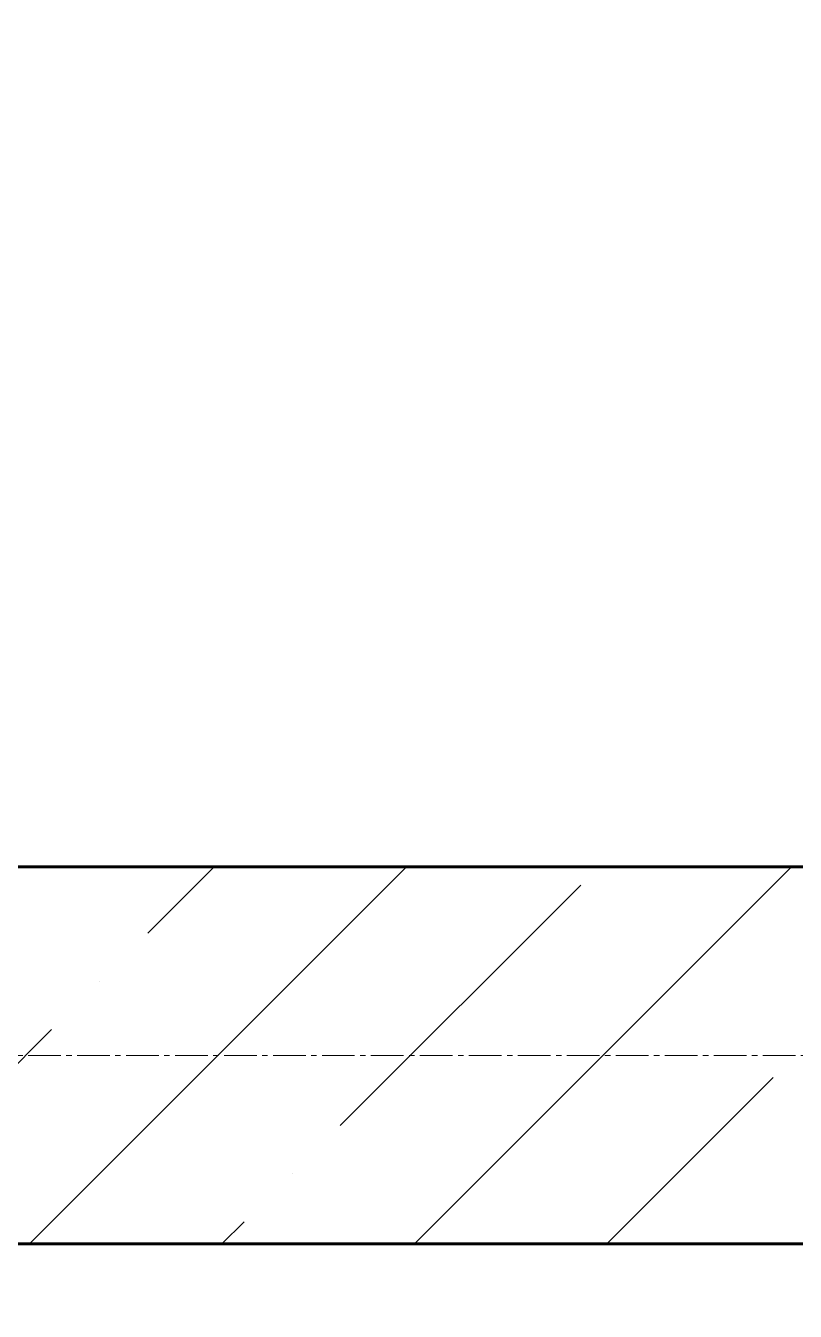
# Model space of a CAD drawing. Header units: millimetres. Extents: x 470010 to 1231400, y -134005 to 421770.
# Drawn here: x 673147 to 673596, y -67060 to -66311 of the extents above; entities that cross this region are included whole.
import ezdxf
from ezdxf.enums import TextEntityAlignment as Align

# ---------------------------------------------------------------- set-up
doc = ezdxf.new("R2010")
doc.units = ezdxf.units.MM
doc.linetypes.add('CENTER2', pattern=[28.575, 19.05, -3.175, 3.175, -3.175])
doc.layers.get('Defpoints').update_dxf_attribs({"color": 140})
for name, color, linetype, lineweight in [('0) шп потолок', 3, 'Continuous', 60), ('АР_Стены ЖБ', 7, 'Continuous', 35), ('АР_Штриховка', 8, 'Continuous', 0)]:
    doc.layers.add(name, color=color, linetype=linetype, lineweight=lineweight)
doc.layers.add('РД_Оси_100', color=7, linetype='Continuous', lineweight=0, true_color=0x525252)
doc.styles.add('style1', font='ARIALN.TTF')

# ---------------------------------------------------------------- blocks, each defined once
blk = doc.blocks.new('СОШ_2200_АР_ОСИ_М100_28.05.24')
at = {"layer": 'РД_Оси_100', "color": 251, "linetype": 'CENTER2', "true_color": 0x636466}
blk.add_lwpolyline([(29555, 26700), (-5454.958, 26700), (-5954.958, 26850)], dxfattribs=at)
blk = doc.blocks.new('A$C9108343f')
at = {"layer": '0) шп потолок'}
for points in [[(13624.96, 33565), (7274.96, 33565), (7274.96, 42655), (14854.96, 42655), (14854.96, 33985)], [(13854.96, 29665), (7254.96, 29665), (7254.96, 33345), (15055.52, 33345)]]:
    blk.add_lwpolyline(points, dxfattribs=at)
at = {"layer": 'АР_Стены ЖБ', "color": 18, "linetype": 'Continuous', "lineweight": 35, "true_color": 0x000000}
for p, q in [((13854.95, 33565), (7274.96, 33565)), ((7274.96, 33345), (13854.95, 33345))]:
    blk.add_line(p, q, dxfattribs=at)
at = {"layer": 'АР_Штриховка', "color": 18, "linetype": 'Continuous', "lineweight": 5, "true_color": 0x000000}
for p, q in [((7430.94, 33345), (7650.94, 33565)), ((7499.94, 33526.26), (7538.69, 33565)), ((7655.44, 33345), (7875.44, 33565)), ((7612.19, 33414), (7752.51, 33554.32)), ((7471.88, 33498.19), (7471.88, 33498.19)), ((7318.69, 33345), (7443.81, 33470.13)), ((7767.7, 33345), (7864.76, 33442.07)), ((7584.13, 33385.94), (7584.13, 33385.94)), ((7543.19, 33345), (7556.07, 33357.88))]:
    blk.add_line(p, q, dxfattribs=at)
at = {"layer": 'РД_Оси_100'}
blk.add_blockref('СОШ_2200_АР_ОСИ_М100_28.05.24', (7154.96, 6755), dxfattribs=at)
at = {"layer": 'Defpoints', "color": 18, "true_color": 0x000000, "style": 'style1'}
for p in [(143949.34, 316089.12), (143974.98, 281639.5), (143890.4, 273244.71), (143839.99, 264276.81), (143967.75, 254892.38), (12251.96, 104178.14), (12382.58, 96023.14)]:
    blk.add_attdef('АР-ПОМЕЩЕНИЕ:НАИМЕНОВАНИЕ', text='', height=100, dxfattribs=at).set_placement(p, align=Align.MIDDLE)
at = {"layer": 'Defpoints', "color": 18, "true_color": 0x000000, "style": 'style1', "flags": 8}
for p in [(143951.3, 279099.09), (143848.34, 269251.11), (143875.33, 260094.25), (144049.74, 250824.7), (163419.28, 238153.36), (155897.46, 237965.97), (183037.2, 237965.97), (143342.94, 237876.19)]:
    blk.add_attdef('АР-ПОМЕЩЕНИЕ:НАИМЕНОВАНИЕ', text='', height=100, dxfattribs=at).set_placement(p, align=Align.MIDDLE)

msp = doc.modelspace()

# ---------------------------------------------------------------- hatches: boundary and pattern name
at = {"layer": '0) шп потолок'}
h = msp.add_hatch(dxfattribs=at)
h.set_pattern_fill('ANSI31', color=3, scale=333)
h.paths.add_polyline_path([(700363.966, -68211.242), (700363.966, -67611.242), (699673.57, -67611.242), (699673.57, -67311.242), (695193.57, -67311.242), (695193.57, -68210.434), (694903.511, -68210.544), (693273.563, -68211.166), (693073.563, -68211.242), (692873.57, -68211.242), (691173.57, -68211.242), (684173.57, -68211.242), (684173.57, -68011.242), (684173.57, -65811.242), (684173.57, -65611.242), (684173.57, -64311.242), (684173.57, -59911.242), (684823.57, -59911.242), (684823.57, -59691.242), (685063.57, -59691.242), (685063.57, -57531.242), (684493.57, -57531.242), (684493.57, -54921.242), (681503.566, -54921.242), (681503.566, -57531.242), (680783.57, -57531.242), (680783.57, -58211.242), (680783.57, -58511.242), (680783.57, -61411.242), (680783.57, -61911.242), (680783.57, -62811.242), (680783.57, -66801.242), (680773.57, -67021.242), (679573.57, -67021.242), (672993.57, -67021.242), (672993.57, -67611.257), (672973.57, -67597.767), (672973.57, -70161.242), (672993.57, -70161.242), (672993.57, -70351.242), (673213.57, -70351.242), (673213.57, -70701.242), (679573.57, -70701.242), (679573.57, -70421.242), (680773.57, -70421.242), (680774.132, -70421.242), (680774.132, -70734.234), (680773.57, -70734.796), (680773.57, -72201.242), (682173.57, -72201.242), (684173.57, -72201.242), (684173.57, -72168.693), (698794.179, -72168.693), (698794.179, -71911.242), (699673.57, -71911.242), (699673.57, -71911.242), (700363.966, -71911.242)])
h.paths.add_polyline_path([(684404.826, -59899.073), (684791.115, -59899.073), (684791.115, -59598.459), (684404.826, -59598.459)], flags=24)

# ---------------------------------------------------------------- linework, layer by layer
for points in [[(679343.57, -66801.242), (672993.57, -66801.242), (672993.57, -57711.242), (680573.57, -57711.242), (680573.57, -66381.242)], [(679573.57, -70701.242), (672973.57, -70701.242), (672973.57, -67021.242), (680774.132, -67021.242)]]:
    msp.add_lwpolyline(points, dxfattribs=at)
at = {"layer": 'АР_Стены ЖБ', "color": 18, "linetype": 'Continuous', "lineweight": 35, "true_color": 0x000000}
for p, q in [((679573.567, -66801.242), (672993.57, -66801.242)), ((672993.57, -67021.242), (679573.567, -67021.242))]:
    msp.add_line(p, q, dxfattribs=at)
at = {"layer": 'АР_Штриховка', "color": 18, "linetype": 'Continuous', "lineweight": 5, "true_color": 0x000000}
for p, q in [((673149.55, -67021.242), (673369.55, -66801.242)), ((673218.553, -66839.987), (673257.297, -66801.242)), ((673374.057, -67021.242), (673594.057, -66801.242)), ((673330.806, -66952.24), (673471.122, -66811.924)), ((673037.297, -67021.242), (673162.426, -66896.114)), ((673486.31, -67021.242), (673583.375, -66924.177)), ((673261.804, -67021.242), (673274.679, -67008.367))]:
    msp.add_line(p, q, dxfattribs=at)

# ---------------------------------------------------------------- block references
msp.add_blockref('A$C9108343f', (665718.612, -100366.242))
at = {"layer": 'РД_Оси_100'}
msp.add_blockref('СОШ_2200_АР_ОСИ_М100_28.05.24', (672873.57, -93611.242), dxfattribs=at)

doc.saveas('drawing.dxf')
